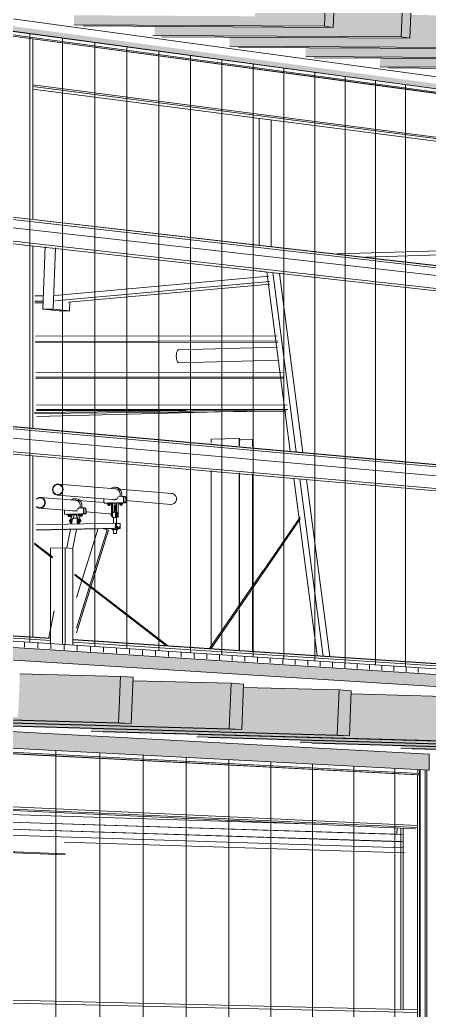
# Model space of a CAD drawing. Header units: inches. Extents: x -2804 to 58974, y -36095 to 66.
# Drawn here: x 58959.9902 to 58960.0167, y 66.0125 to 66.0765 of the extents above; entities that cross this region are included whole.
import ezdxf

# ---------------------------------------------------------------- set-up
doc = ezdxf.new("R2010")
doc.units = ezdxf.units.IN
doc.header["$MEASUREMENT"] = 0
for name, color, linetype, lineweight in [('A-GLAZ-CURT', 52, 'Continuous', 9), ('A-GLAZ-CWMG', 51, 'Continuous', 9), ('A-ROOF', 132, 'Continuous', 13), ('A-WALL', 113, 'Continuous', 13), ('A-WALL-PATT', 111, 'Continuous', 13), ('I-WALL', 2, 'Continuous', 13), ('L-SITE-WALL', 31, 'Continuous', 13), ('Q-SPCQ', 91, 'Continuous', 9), ('S-BEAM', 12, 'Continuous', 9), ('S-COLS', 52, 'Continuous', 9)]:
    doc.layers.add(name, color=color, linetype=linetype, lineweight=lineweight)

# ---------------------------------------------------------------- blocks, each defined once
blk = doc.blocks.new('FP_51-Looking North East Copy 1')
at = {"layer": 'A-WALL-PATT', "lineweight": 9}
for p, q in [((31214.069317, 66.022596), (31214.059123, 66.023011)), ((31214.069317, 66.022526), (31214.064402, 66.022726))]:
    blk.add_line(p, q, dxfattribs=at)
blk = doc.blocks.new('FP_69-Looking North East Copy 1')
at = {"layer": 'A-WALL-PATT', "lineweight": 9}
for p, q in [((31214.067041, 66.036274), (31214.067041, 66.075655)), ((31214.06915, 66.036137), (31214.06915, 66.075369)), ((31214.071242, 66.036001), (31214.071242, 66.075085)), ((31214.073319, 66.035865), (31214.073319, 66.074803)), ((31214.07538, 66.035731), (31214.07538, 66.074523)), ((31214.077426, 66.035598), (31214.077426, 66.074246)), ((31214.079457, 66.035466), (31214.079457, 66.07397)), ((31214.081473, 66.035335), (31214.081473, 66.073697)), ((31214.083474, 66.035205), (31214.083474, 66.073426)), ((31214.08546, 66.035076), (31214.08546, 66.073156)), ((31214.087432, 66.034948), (31214.087432, 66.072889)), ((31214.089389, 66.03482), (31214.089389, 66.072623)), ((31214.091332, 66.034694), (31214.091332, 66.07236))]:
    blk.add_line(p, q, dxfattribs=at)
blk = doc.blocks.new('FP_70-Looking North East Copy 1')
at = {"layer": 'A-WALL-PATT', "lineweight": 9}
for p, q in [((31214.068715, 65.975353), (31214.068715, 66.029277)), ((31214.071555, 65.975478), (31214.071555, 66.029127)), ((31214.074366, 65.975603), (31214.074366, 66.028979)), ((31214.077148, 65.975726), (31214.077148, 66.028832)), ((31214.079903, 65.975848), (31214.079903, 66.028687)), ((31214.08263, 65.975969), (31214.08263, 66.028544)), ((31214.08533, 65.976089), (31214.08533, 66.028402)), ((31214.088003, 65.976208), (31214.088003, 66.028261)), ((31214.090649, 65.976325), (31214.090649, 66.028122))]:
    blk.add_line(p, q, dxfattribs=at)
blk = doc.blocks.new('FP_93-Looking North East Copy 1')
at = {"layer": 'A-WALL-PATT', "lineweight": 9}
for p, q in [((31214.066682, 66.035966), (31214.066682, 66.036297)), ((31214.067542, 66.035911), (31214.067542, 66.036241)), ((31214.068399, 66.035856), (31214.068399, 66.036185)), ((31214.069254, 66.0358), (31214.069254, 66.03613)), ((31214.070106, 66.035746), (31214.070106, 66.036074)), ((31214.070955, 66.035691), (31214.070955, 66.036019)), ((31214.071802, 66.035636), (31214.071802, 66.035964)), ((31214.072646, 66.035582), (31214.072646, 66.035909)), ((31214.073488, 66.035528), (31214.073488, 66.035854)), ((31214.074327, 66.035473), (31214.074327, 66.0358)), ((31214.075164, 66.03542), (31214.075164, 66.035745)), ((31214.075998, 66.035366), (31214.075998, 66.035691)), ((31214.07683, 66.035312), (31214.07683, 66.035637)), ((31214.077659, 66.035259), (31214.077659, 66.035583)), ((31214.078485, 66.035205), (31214.078485, 66.035529)), ((31214.079309, 66.035152), (31214.079309, 66.035476)), ((31214.080131, 66.035099), (31214.080131, 66.035422)), ((31214.08095, 66.035047), (31214.08095, 66.035369)), ((31214.081767, 66.034994), (31214.081767, 66.035316)), ((31214.082581, 66.034942), (31214.082581, 66.035263)), ((31214.083392, 66.034889), (31214.083392, 66.03521)), ((31214.084202, 66.034837), (31214.084202, 66.035158)), ((31214.085009, 66.034785), (31214.085009, 66.035105)), ((31214.085813, 66.034733), (31214.085813, 66.035053)), ((31214.086615, 66.034681), (31214.086615, 66.035001)), ((31214.087415, 66.03463), (31214.087415, 66.034949)), ((31214.088212, 66.034579), (31214.088212, 66.034897)), ((31214.089007, 66.034527), (31214.089007, 66.034845)), ((31214.0898, 66.034476), (31214.0898, 66.034793)), ((31214.09059, 66.034425), (31214.09059, 66.034742)), ((31214.091378, 66.034375), (31214.091378, 66.034691)), ((31214.092164, 66.034324), (31214.092164, 66.03464))]:
    blk.add_line(p, q, dxfattribs=at)

msp = doc.modelspace()

# ---------------------------------------------------------------- hatches: boundary and pattern name
at = {"layer": 'A-GLAZ-CWMG', "lineweight": 5}
for points in [[(58960.149646, 66.05412), (58960.149646, 66.054356), (58959.780062, 66.104711), (58959.780062, 66.105358), (58959.778298, 66.1056), (58959.778298, 66.104495), (58960.149216, 66.054178)], [(58960.016724, 66.028005), (58960.016724, 66.02904), (58959.959666, 66.032125), (58959.959666, 66.031009), (58960.016214, 66.028032)]]:
    msp.add_hatch(color=256, dxfattribs=at).paths.add_polyline_path(points, flags=0)
at = {"layer": 'A-ROOF', "lineweight": 5}
msp.add_hatch(color=256, dxfattribs=at).paths.add_polyline_path([(58960.105877, 66.027838), (58960.105877, 66.02848), (58959.956238, 66.038106), (58959.956238, 66.037247), (58960.103925, 66.02796)], flags=0)
at = {"layer": 'S-BEAM', "lineweight": 5}
for points in [[(58960.009942, 66.076141), (58960.010027, 66.078265), (58960.005522, 66.078285), (58960.005461, 66.076778), (58959.993739, 66.076839), (58959.993739, 66.07623), (58960.007708, 66.076153)], [(58960.014921, 66.075437), (58960.015005, 66.077542), (58960.010583, 66.077563), (58960.010523, 66.076062), (58959.99896, 66.076126), (58959.99896, 66.07553), (58960.010608, 66.075462)], [(58960.019808, 66.074746), (58960.019892, 66.076832), (58960.015551, 66.076854), (58960.015491, 66.07536), (58960.003822, 66.075428), (58960.003822, 66.074845), (58960.015576, 66.074772)], [(58960.024607, 66.074068), (58960.024691, 66.076134), (58960.020428, 66.076158), (58960.020368, 66.07467), (58960.008727, 66.074743), (58960.008727, 66.074171), (58960.020874, 66.074092)], [(58960.02932, 66.073402), (58960.029402, 66.07545), (58960.025217, 66.075474), (58960.025157, 66.073993), (58960.013545, 66.074069), (58960.013545, 66.073509), (58960.025263, 66.073429)], [(58959.996628, 66.031078), (58959.996747, 66.034072), (58959.990246, 66.034231), (58959.990135, 66.031447), (58959.973255, 66.031919), (58959.973255, 66.031734), (58959.994235, 66.031146)], [(58960.003795, 66.030675), (58960.003913, 66.033629), (58959.997581, 66.033781), (58959.997471, 66.031034), (58959.980639, 66.031497), (58959.980639, 66.031327), (58960.003, 66.030697)], [(58959.997454, 66.031032), (58959.997573, 66.034021), (58959.996747, 66.034072), (58959.996628, 66.031078), (58959.996747, 66.031072)], [(58960.0046, 66.03063), (58960.004718, 66.03358), (58960.003913, 66.033629), (58960.003795, 66.030675), (58960.003913, 66.030668)], [(58960.010778, 66.030282), (58960.010895, 66.033198), (58960.004725, 66.033348), (58960.004617, 66.030631), (58959.987836, 66.031104), (58959.987836, 66.03093), (58960.007393, 66.030377)], [(58960.017584, 66.029898), (58960.0177, 66.032778), (58960.011687, 66.032921), (58960.011579, 66.030239), (58959.994853, 66.030712), (58959.994853, 66.030543), (58960.017068, 66.029913)], [(58960.011563, 66.030238), (58960.01168, 66.03315), (58960.010895, 66.033198), (58960.010778, 66.030282), (58960.010895, 66.030275)], [(58960.024221, 66.029525), (58960.024336, 66.032368), (58960.018473, 66.032505), (58960.018366, 66.029857), (58960.001697, 66.03033), (58960.001697, 66.030165), (58960.020551, 66.029629)], [(58960.030693, 66.02916), (58960.030807, 66.031969), (58960.025089, 66.032099), (58960.024983, 66.029484), (58960.008374, 66.029957), (58960.008374, 66.029797), (58960.029318, 66.0292)], [(58960.037008, 66.028805), (58960.037121, 66.031579), (58960.031542, 66.031703), (58960.031437, 66.029121), (58960.014889, 66.029593), (58960.014889, 66.029438), (58960.034752, 66.028869)]]:
    msp.add_hatch(color=256, dxfattribs=at).paths.add_polyline_path(points, flags=0)
at = {"layer": 'S-BEAM'}
for points in [[(58960.010514, 66.07606), (58960.010599, 66.078182), (58960.010027, 66.078265), (58960.009942, 66.076141), (58960.010027, 66.076129)], [(58960.015482, 66.075357), (58960.015567, 66.07746), (58960.015005, 66.077542), (58960.014921, 66.075437), (58960.015005, 66.075425)]]:
    msp.add_hatch(color=256, dxfattribs=at).paths.add_polyline_path(points, flags=0)

# ---------------------------------------------------------------- linework, layer by layer
at = {"layer": 'A-GLAZ-CWMG'}
for p, q in [((58960.149646, 66.054692), (58959.778298, 66.1056)), ((58960.149278, 66.054002), (58959.778137, 66.104193)), ((58960.149278, 66.053951), (58959.778137, 66.104096)), ((58960.149204, 66.053949), (58959.778137, 66.104073)), ((58960.14962, 66.054119), (58959.778256, 66.104493)), ((58960.149646, 66.05412), (58959.778298, 66.104495)), ((58960.016724, 66.02904), (58959.959666, 66.032155)), ((58960.016724, 66.028005), (58959.959666, 66.031009)), ((58960.016099, 66.0278), (58959.959513, 66.030754)), ((58960.016099, 66.027708), (58959.959513, 66.030653)), ((58960.015974, 66.027707), (58959.959513, 66.030644)), ((58960.016724, 66.02904), (58960.016724, 66.028005)), ((58960.015974, 65.976713), (58960.015974, 66.027715)), ((58960.016099, 66.027708), (58960.015974, 66.027707)), ((58960.015996, 66.028043), (58960.015996, 66.027805)), ((58960.016099, 65.976395), (58960.016099, 66.028038)), ((58960.016099, 66.0278), (58960.016099, 66.027708)), ((58960.016132, 65.976397), (58960.016132, 66.028036)), ((58960.016468, 65.976412), (58960.016468, 66.028019)), ((58960.016724, 66.028005), (58960.01668, 66.028004))]:
    msp.add_line(p, q, dxfattribs=at)
at = {"layer": 'A-ROOF'}
for p, q in [((58959.956238, 66.038106), (58960.105877, 66.02848)), ((58960.105877, 66.027838), (58959.956238, 66.037247))]:
    msp.add_line(p, q, dxfattribs=at)
at = {"layer": 'A-WALL'}
msp.add_line((58960.016571, 66.028013), (58960.016571, 65.976416), dxfattribs=at)
at = {"layer": 'I-WALL'}
for p, q in [((58959.993173, 66.042386), (58959.992236, 66.042366)), ((58959.992236, 66.042366), (58959.992236, 66.036187)), ((58959.993173, 66.042386), (58959.993679, 66.042347)), ((58959.993173, 66.036126), (58959.993173, 66.042386)), ((58959.993679, 66.042347), (58959.993679, 66.036104))]:
    msp.add_line(p, q, dxfattribs=at)
at = {"layer": 'L-SITE-WALL'}
msp.add_line((58960.113263, 66.028315), (58959.937222, 66.039765), dxfattribs=at)
at = {"layer": 'Q-SPCQ'}
for p, q in [((58960.000517, 66.055201), (58960.006917, 66.055377)), ((58960.007028, 66.054529), (58960.000532, 66.054353)), ((58959.9912, 66.051152), (58960.007458, 66.051309)), ((58960.007468, 66.051234), (58959.9912, 66.051078)), ((58959.992738, 66.046519), (58960.000076, 66.045905)), ((58959.991583, 66.045655), (58959.995704, 66.045317)), ((58959.996537, 66.045489), (58959.992669, 66.045807)), ((58959.996432, 66.04621), (58959.996387, 66.04621)), ((58959.996612, 66.045691), (58959.99658, 66.045641)), ((58959.996849, 66.045724), (58959.996625, 66.045718)), ((58959.996733, 66.045751), (58959.996733, 66.045865)), ((58959.996837, 66.045866), (58959.996837, 66.045751)), ((58959.996859, 66.045723), (58959.996873, 66.045722)), ((58959.996997, 66.045711), (58959.996865, 66.045708)), ((58959.996946, 66.045384), (58959.996946, 66.045624)), ((58959.996961, 66.045623), (58959.996961, 66.045382)), ((58959.997007, 66.045711), (58959.997021, 66.04571)), ((58959.993859, 66.045469), (58959.993814, 66.045468)), ((58959.99427, 66.044989), (58959.994049, 66.044984)), ((58959.994156, 66.044995), (58959.994156, 66.045129)), ((58959.994258, 66.04513), (58959.994258, 66.044986)), ((58959.994279, 66.044989), (58959.994293, 66.044988)), ((58959.995686, 66.045561), (58959.995686, 66.045355)), ((58959.995825, 66.04528), (58959.99571, 66.04529)), ((58959.995927, 66.045283), (58959.995826, 66.04528)), ((58959.995837, 66.045288), (58959.995831, 66.045282)), ((58959.995912, 66.045288), (58959.995927, 66.045292)), ((58959.995912, 66.0452), (58959.995912, 66.045288)), ((58959.995927, 66.045204), (58959.995912, 66.0452)), ((58959.995912, 66.0452), (58959.995969, 66.045199)), ((58959.995927, 66.045292), (58959.995927, 66.045204)), ((58959.996025, 66.045206), (58959.995927, 66.045204)), ((58959.995958, 66.045138), (58959.995958, 66.045299)), ((58959.996025, 66.045293), (58959.996067, 66.045294)), ((58959.996025, 66.045294), (58959.996108, 66.045293)), ((58959.996025, 66.045294), (58959.996025, 66.045206)), ((58959.996108, 66.045204), (58959.996025, 66.045206)), ((58959.996052, 66.045199), (58959.996092, 66.0452)), ((58959.996062, 66.045307), (58959.996062, 66.045139)), ((58959.996108, 66.045293), (58959.996108, 66.045204)), ((58959.996183, 66.045288), (58959.996116, 66.045287)), ((58959.996119, 66.045283), (58959.99617, 66.045275)), ((58959.996182, 66.044528), (58959.996182, 66.0453)), ((58959.996231, 66.045302), (58959.996231, 66.044529)), ((58959.996346, 66.045292), (58959.996231, 66.045302)), ((58959.996424, 66.045294), (58959.996304, 66.045291)), ((58959.996346, 66.044682), (58959.996346, 66.045292)), ((58959.996449, 66.044534), (58959.996449, 66.045306)), ((58959.996497, 66.045308), (58959.996497, 66.044535)), ((58959.996612, 66.045298), (58959.996497, 66.045308)), ((58959.996559, 66.045616), (58959.996518, 66.045577)), ((58959.996703, 66.0453), (58959.9966, 66.045298)), ((58959.996612, 66.044525), (58959.996612, 66.045298)), ((58959.996687, 66.045306), (58959.996703, 66.04531)), ((58959.996687, 66.045306), (58959.996687, 66.045217)), ((58959.996703, 66.045221), (58959.996687, 66.045217)), ((58959.996687, 66.045217), (58959.996744, 66.045216)), ((58959.996703, 66.04531), (58959.996703, 66.045221)), ((58959.996801, 66.045223), (58959.996703, 66.045221)), ((58959.996733, 66.045156), (58959.996733, 66.045325)), ((58959.996801, 66.045312), (58959.996883, 66.04531)), ((58959.996801, 66.045312), (58959.996801, 66.045223)), ((58959.996883, 66.045222), (58959.996801, 66.045223)), ((58959.996826, 66.045217), (58959.996867, 66.045218)), ((58959.996837, 66.045313), (58959.996837, 66.045156)), ((58959.996883, 66.045222), (58959.996883, 66.04531)), ((58959.997086, 66.045309), (58959.996894, 66.045304)), ((58959.997085, 66.045347), (58959.99697, 66.045356)), ((58959.99697, 66.045318), (58959.997085, 66.045309)), ((58959.997094, 66.045612), (58959.997094, 66.045371)), ((58960.000008, 66.045203), (58959.997095, 66.045443)), ((58959.997109, 66.04537), (58959.997109, 66.045611)), ((58959.993964, 66.044759), (58959.991516, 66.044956)), ((58959.993127, 66.044828), (58959.993127, 66.044627)), ((58959.993264, 66.044554), (58959.99315, 66.044563)), ((58959.993364, 66.044556), (58959.993265, 66.044554)), ((58959.993276, 66.044561), (58959.99327, 66.044555)), ((58959.993349, 66.044561), (58959.993364, 66.044565)), ((58959.993349, 66.044474), (58959.993349, 66.044561)), ((58959.993364, 66.044478), (58959.993349, 66.044474)), ((58959.993349, 66.044474), (58959.993405, 66.044473)), ((58959.993364, 66.044565), (58959.993364, 66.044478)), ((58959.99346, 66.04448), (58959.993364, 66.044478)), ((58959.993394, 66.044414), (58959.993394, 66.04455)), ((58959.99346, 66.044567), (58959.993541, 66.044566)), ((58959.99346, 66.044567), (58959.99346, 66.04448)), ((58959.993541, 66.044479), (58959.99346, 66.04448)), ((58959.993486, 66.044474), (58959.993526, 66.044475)), ((58959.993496, 66.04455), (58959.993496, 66.044415)), ((58959.993603, 66.044525), (58959.993538, 66.044336)), ((58959.993541, 66.044566), (58959.993541, 66.044479)), ((58959.99367, 66.044563), (58959.99355, 66.04456)), ((58959.993571, 66.044324), (58959.993637, 66.044513)), ((58959.993849, 66.044579), (58959.99367, 66.044575)), ((58959.99367, 66.044538), (58959.993849, 66.044542)), ((58959.993769, 66.044502), (58959.993704, 66.044313)), ((58959.993735, 66.044514), (58959.993743, 66.044531)), ((58959.993917, 66.04453), (58959.993803, 66.044527)), ((58959.994126, 66.044573), (58959.993849, 66.044567)), ((58959.993849, 66.044566), (58959.993982, 66.044569)), ((58959.993856, 66.044579), (58959.993988, 66.044569)), ((58959.993883, 66.044518), (58959.993948, 66.044332)), ((58959.993982, 66.044345), (58959.993916, 66.044532)), ((58959.993982, 66.044531), (58959.993934, 66.04453)), ((58959.993985, 66.044884), (58959.993944, 66.044845)), ((58959.994036, 66.044957), (58959.994005, 66.044908)), ((58959.994049, 66.044521), (58959.994114, 66.044335)), ((58959.994111, 66.044578), (58959.994126, 66.044582)), ((58959.994111, 66.044578), (58959.994111, 66.044491)), ((58959.994126, 66.044495), (58959.994111, 66.044491)), ((58959.994111, 66.044491), (58959.994167, 66.04449)), ((58959.994126, 66.044582), (58959.994126, 66.044495)), ((58959.994222, 66.044497), (58959.994126, 66.044495)), ((58959.994156, 66.044431), (58959.994156, 66.044597)), ((58959.994222, 66.044584), (58959.994303, 66.044583)), ((58959.994222, 66.044584), (58959.994222, 66.044497)), ((58959.994303, 66.044495), (58959.994222, 66.044497)), ((58959.994247, 66.044491), (58959.994288, 66.044492)), ((58959.994258, 66.044586), (58959.994258, 66.044431)), ((58959.994416, 66.044977), (58959.994284, 66.044974)), ((58959.994303, 66.044495), (58959.994303, 66.044583)), ((58959.994503, 66.044581), (58959.994312, 66.044577)), ((58959.994365, 66.044655), (58959.994365, 66.044892)), ((58959.994379, 66.04489), (58959.994379, 66.044654)), ((58959.994502, 66.044619), (58959.994389, 66.044628)), ((58959.994389, 66.04459), (58959.994502, 66.044581)), ((58959.994425, 66.044977), (58959.994439, 66.044976)), ((58959.994511, 66.04488), (58959.994511, 66.044643)), ((58959.996051, 66.04459), (58959.994512, 66.044714)), ((58959.994525, 66.044642), (58959.994525, 66.044879)), ((58959.996241, 66.044472), (58959.996168, 66.044471)), ((58959.996231, 66.044529), (58959.996233, 66.044489)), ((58959.99629, 66.044372), (58959.996242, 66.044371)), ((58959.996305, 66.044702), (58959.996486, 66.044706)), ((58959.996307, 66.043986), (58959.996307, 66.044339)), ((58959.996555, 66.044479), (58959.996422, 66.044476)), ((58959.99647, 66.044352), (58959.996485, 66.044345)), ((58959.996489, 66.04434), (58959.996483, 66.044338)), ((58959.996489, 66.04434), (58959.996489, 66.043803)), ((58959.996557, 66.044378), (58959.996508, 66.044377)), ((58959.996516, 66.04458), (58959.996554, 66.044581)), ((58959.996536, 66.044545), (58959.996536, 66.044532)), ((58959.996556, 66.044564), (58959.996549, 66.044609)), ((58959.996553, 66.044619), (58959.996578, 66.044619)), ((58959.996555, 66.044619), (58959.996563, 66.044615)), ((58959.99658, 66.044442), (58959.996556, 66.044441)), ((58959.996558, 66.044517), (58959.996557, 66.044549)), ((58959.996564, 66.044696), (58959.996564, 66.044561)), ((58960.005996, 66.040928), (58960.00837, 66.044373)), ((58959.991302, 66.043876), (58959.996439, 66.043989)), ((58959.99348, 66.044178), (58959.993534, 66.044179)), ((58959.993632, 66.044082), (58959.993481, 66.044078)), ((58959.993483, 66.044182), (58959.993516, 66.04423)), ((58959.993483, 66.044182), (58959.993534, 66.044183)), ((58959.993483, 66.044081), (58959.993483, 66.044182)), ((58959.993483, 66.044081), (58959.993567, 66.044083)), ((58959.993516, 66.044028), (58959.993483, 66.044081)), ((58959.9936, 66.04403), (58959.993516, 66.044028)), ((58959.993534, 66.04431), (58959.993534, 66.044136)), ((58959.993567, 66.044137), (58959.993567, 66.044083)), ((58959.993567, 66.044083), (58959.9936, 66.04403)), ((58959.993569, 66.044137), (58959.993569, 66.044311)), ((58959.993571, 66.044077), (58959.99362, 66.044078)), ((58959.993581, 66.04418), (58959.993635, 66.044182)), ((58959.993589, 66.043928), (58959.993655, 66.044259)), ((58959.993633, 66.044179), (58959.9936, 66.044232)), ((58959.99395, 66.044319), (58959.99395, 66.044145)), ((58959.994172, 66.044094), (58959.993956, 66.044089)), ((58959.994032, 66.04419), (58959.993981, 66.043936)), ((58959.993986, 66.04432), (58959.993985, 66.044333)), ((58959.993986, 66.044146), (58959.993986, 66.04432)), ((58959.994019, 66.044194), (58959.994052, 66.044242)), ((58959.994019, 66.044194), (58959.994102, 66.044196)), ((58959.994019, 66.044093), (58959.994019, 66.044194)), ((58959.994019, 66.044093), (58959.994102, 66.044095)), ((58959.994052, 66.04404), (58959.994019, 66.044093)), ((58959.994055, 66.043966), (58959.994019, 66.043965)), ((58959.994022, 66.044229), (58959.994033, 66.044205)), ((58959.994023, 66.04419), (58959.99417, 66.044193)), ((58959.994052, 66.044242), (58959.994136, 66.044243)), ((58959.994052, 66.044242), (58959.994081, 66.044195)), ((58959.994136, 66.044042), (58959.994052, 66.04404)), ((58959.994083, 66.044203), (58959.994083, 66.044249)), ((58959.994136, 66.044243), (58959.994102, 66.044196)), ((58959.994102, 66.044196), (58959.994102, 66.044095)), ((58959.994102, 66.044095), (58959.994136, 66.044042)), ((58959.994107, 66.044088), (58959.994169, 66.04409)), ((58959.994118, 66.044309), (58959.994118, 66.044186)), ((58959.994169, 66.04419), (58959.994136, 66.044243)), ((58959.994136, 66.044042), (58959.994169, 66.04409)), ((58959.994169, 66.04409), (58959.994169, 66.04419)), ((58959.996316, 66.044335), (58959.99631, 66.044334)), ((58959.996447, 66.043989), (58959.996439, 66.043989)), ((58959.996439, 66.043989), (58959.996439, 66.043669)), ((58959.996467, 66.043751), (58959.996454, 66.043973)), ((58959.996463, 66.043783), (58959.996511, 66.043783)), ((58959.996479, 66.04396), (58959.996737, 66.043965)), ((58959.996492, 66.044339), (58959.996485, 66.044338)), ((58959.996697, 66.043685), (58959.996488, 66.043702)), ((58959.996511, 66.043783), (58959.996577, 66.043778)), ((58959.996511, 66.043783), (58959.996511, 66.043696)), ((58959.996577, 66.043778), (58959.996577, 66.043694)), ((58959.99673, 66.043951), (58959.996718, 66.043732)), ((58959.996745, 66.043645), (58959.996745, 66.043965)), ((58960.008385, 66.04426), (58960.006087, 66.040926)), ((58959.996439, 66.043669), (58959.991302, 66.043557)), ((58959.991303, 66.043526), (58959.995293, 66.043613)), ((58959.993286, 66.042418), (58959.993518, 66.043578)), ((58959.993911, 66.043586), (58959.993673, 66.0424)), ((58959.995303, 66.043644), (58959.993901, 66.039177)), ((58959.995899, 66.043549), (58959.993901, 66.037185)), ((58959.993901, 66.036894), (58959.995987, 66.04354)), ((58959.995613, 66.043637), (58959.995899, 66.043549)), ((58959.995987, 66.04354), (58959.995702, 66.043627)), ((58959.995741, 66.043623), (58959.99622, 66.043633)), ((58959.995899, 66.043549), (58959.995987, 66.04354)), ((58959.99622, 66.043652), (58959.996332, 66.043658)), ((58959.99622, 66.043652), (58959.99622, 66.043563)), ((58959.996332, 66.043569), (58959.99622, 66.043563)), ((58959.99622, 66.043563), (58959.996286, 66.043558)), ((58959.996307, 66.04331), (58959.996307, 66.043666)), ((58959.996332, 66.043658), (58959.996511, 66.043658)), ((58959.996332, 66.043569), (58959.996332, 66.043658)), ((58959.996511, 66.04357), (58959.996332, 66.043569)), ((58959.996439, 66.043669), (58959.996745, 66.043645)), ((58959.996489, 66.043312), (58959.996483, 66.043312)), ((58959.996489, 66.043554), (58959.996489, 66.043311)), ((58959.996501, 66.04356), (58959.996577, 66.043564)), ((58959.996511, 66.043658), (58959.996511, 66.04357)), ((58959.996577, 66.043564), (58959.996511, 66.04357)), ((58959.996577, 66.043653), (58959.996577, 66.043564)), ((58959.996577, 66.043641), (58959.996745, 66.043645)), ((58959.9912, 66.042695), (58959.992354, 66.041806)), ((58959.992354, 66.041729), (58959.9912, 66.042619)), ((58959.993797, 66.040693), (58959.999794, 66.03607)), ((58959.999686, 66.036077), (58959.993797, 66.040617)), ((58960.002523, 66.03589), (58960.005994, 66.040926)), ((58960.006086, 66.040925), (58960.002612, 66.035884)), ((58959.992118, 66.036598), (58959.992464, 66.038322))]:
    msp.add_line(p, q, dxfattribs=at)
for points in [[(58960.000366, 66.054793, 0), (58960.000372, 66.054902, 0), (58960.000388, 66.055003, 0), (58960.000413, 66.055088, 0), (58960.000446, 66.055152, 0), (58960.000484, 66.055191, 0), (58960.000525, 66.055201, 0)], [(58960.000532, 66.054353, 0), (58960.000525, 66.054353, 0), (58960.000484, 66.054372, 0), (58960.000446, 66.054418, 0), (58960.000413, 66.054489, 0), (58960.000388, 66.054579, 0), (58960.000372, 66.054683, 0), (58960.000366, 66.054793, 0)], [(58959.993044, 66.046171, 0), (58959.993033, 66.046263, 0), (58959.992999, 66.046349, 0), (58959.992944, 66.046422, 0), (58959.992874, 66.046477, 0), (58959.992792, 66.04651, 0), (58959.992703, 66.04652, 0), (58959.992615, 66.046506, 0), (58959.992533, 66.046469, 0), (58959.992462, 66.04641, 0), (58959.992408, 66.046335, 0), (58959.992374, 66.046248, 0), (58959.992363, 66.046156, 0)], [(58959.992387, 66.046156, 0), (58959.992398, 66.046242, 0), (58959.992429, 66.046323, 0), (58959.99248, 66.046393, 0), (58959.992545, 66.046447, 0), (58959.992621, 66.046482, 0), (58959.992703, 66.046495, 0), (58959.992785, 66.046486, 0), (58959.992862, 66.046454, 0), (58959.992927, 66.046403, 0), (58959.992978, 66.046336, 0), (58959.993009, 66.046256, 0), (58959.99302, 66.046171, 0)], [(58959.996442, 66.046311, 0), (58959.996368, 66.046311, 0), (58959.996295, 66.046298, 0), (58959.996225, 66.046273, 0), (58959.996159, 66.046235, 0)], [(58959.996837, 66.045866, 0), (58959.996831, 66.045945, 0), (58959.996811, 66.04602, 0), (58959.996779, 66.046091, 0), (58959.996736, 66.046154, 0), (58959.996684, 66.046209, 0), (58959.996623, 66.046253, 0), (58959.996557, 66.046285, 0), (58959.996495, 66.046303, 0), (58959.996442, 66.046311, 0)], [(58959.991884, 66.045313, 0), (58959.991873, 66.045404, 0), (58959.991839, 66.045487, 0), (58959.991786, 66.045559, 0), (58959.991717, 66.045613, 0), (58959.991636, 66.045646, 0), (58959.99155, 66.045656, 0), (58959.991463, 66.045642, 0), (58959.991382, 66.045605, 0), (58959.991313, 66.045548, 0)], [(58959.99133, 66.045531, 0), (58959.991394, 66.045584, 0), (58959.991469, 66.045618, 0), (58959.99155, 66.045631, 0), (58959.99163, 66.045622, 0), (58959.991705, 66.045591, 0), (58959.991769, 66.045541, 0), (58959.991819, 66.045474, 0), (58959.99185, 66.045397, 0), (58959.99186, 66.045313, 0)], [(58959.992363, 66.046156, 0), (58959.992374, 66.046063, 0), (58959.992408, 66.045978, 0), (58959.992462, 66.045905, 0), (58959.992533, 66.04585, 0), (58959.992615, 66.045817, 0), (58959.992703, 66.045806, 0), (58959.992792, 66.045821, 0), (58959.992874, 66.045858, 0), (58959.992944, 66.045916, 0), (58959.992999, 66.045992, 0), (58959.993033, 66.046079, 0), (58959.993044, 66.046171, 0)], [(58959.992621, 66.045841, 0), (58959.992545, 66.045873, 0), (58959.99248, 66.045924, 0), (58959.992429, 66.045991, 0), (58959.992398, 66.046071, 0), (58959.992387, 66.046156, 0)], [(58959.99302, 66.046171, 0), (58959.993009, 66.046085, 0), (58959.992978, 66.046004, 0), (58959.992927, 66.045934, 0), (58959.992862, 66.04588, 0), (58959.992785, 66.045845, 0), (58959.992703, 66.045832, 0), (58959.992672, 66.045833, 0)], [(58959.996733, 66.045865, 0), (58959.996726, 66.045935, 0), (58959.996707, 66.046001, 0), (58959.996675, 66.046062, 0), (58959.996634, 66.046114, 0), (58959.996583, 66.046156, 0), (58959.996527, 66.046187, 0), (58959.996476, 66.046203, 0), (58959.996432, 66.04621, 0)], [(58959.996946, 66.045624, 0), (58959.996943, 66.045651, 0), (58959.996933, 66.045675, 0), (58959.996918, 66.045695, 0), (58959.996898, 66.045711, 0), (58959.996874, 66.045721, 0), (58959.996849, 66.045724, 0)], [(58959.996864, 66.045722, 0), (58959.996889, 66.045719, 0), (58959.996912, 66.04571, 0), (58959.996932, 66.045694, 0), (58959.996948, 66.045674, 0), (58959.996957, 66.045649, 0), (58959.996961, 66.045623, 0)], [(58959.997094, 66.045612, 0), (58959.997091, 66.045638, 0), (58959.997081, 66.045663, 0), (58959.997066, 66.045683, 0), (58959.997046, 66.045699, 0), (58959.997022, 66.045708, 0), (58959.996997, 66.045711, 0)], [(58959.997012, 66.04571, 0), (58959.997037, 66.045707, 0), (58959.99706, 66.045698, 0), (58959.99708, 66.045682, 0), (58959.997096, 66.045661, 0), (58959.997105, 66.045637, 0), (58959.997109, 66.045611, 0)], [(58960.000042, 66.045906, 0), (58960.00013, 66.045896, 0), (58960.000211, 66.045863, 0), (58960.000281, 66.045809, 0), (58960.000335, 66.045737, 0), (58960.000369, 66.045653, 0), (58960.00038, 66.045562, 0)], [(58959.991313, 66.045053, 0), (58959.991382, 66.044998, 0), (58959.991463, 66.044965, 0), (58959.99155, 66.044955, 0), (58959.991636, 66.044969, 0), (58959.991717, 66.045006, 0), (58959.991786, 66.045063, 0), (58959.991839, 66.045137, 0), (58959.991873, 66.045222, 0), (58959.991884, 66.045313, 0)], [(58959.991469, 66.04499, 0), (58959.991394, 66.04502, 0), (58959.99133, 66.045071, 0)], [(58959.99186, 66.045313, 0), (58959.99185, 66.045228, 0), (58959.991819, 66.045149, 0), (58959.991769, 66.045081, 0), (58959.991705, 66.045027, 0), (58959.99163, 66.044993, 0), (58959.99155, 66.04498, 0), (58959.991519, 66.044981, 0)], [(58959.993869, 66.045568, 0), (58959.993796, 66.045568, 0), (58959.993725, 66.045555, 0), (58959.993656, 66.045529, 0), (58959.993591, 66.045492, 0)], [(58959.994156, 66.045129, 0), (58959.994149, 66.045197, 0), (58959.99413, 66.045263, 0), (58959.994099, 66.045323, 0), (58959.994058, 66.045374, 0), (58959.994009, 66.045415, 0), (58959.993953, 66.045446, 0), (58959.993903, 66.045462, 0), (58959.993859, 66.045469, 0)], [(58959.994258, 66.04513, 0), (58959.994252, 66.045207, 0), (58959.994232, 66.045282, 0), (58959.994201, 66.045351, 0), (58959.994159, 66.045413, 0), (58959.994107, 66.045467, 0), (58959.994048, 66.04551, 0), (58959.993982, 66.045542, 0), (58959.993921, 66.04556, 0), (58959.993869, 66.045568, 0)], [(58959.994365, 66.044892, 0), (58959.994362, 66.044917, 0), (58959.994352, 66.044941, 0), (58959.994337, 66.044962, 0), (58959.994317, 66.044977, 0), (58959.994294, 66.044986, 0), (58959.99427, 66.044989, 0)], [(58959.994284, 66.044988, 0), (58959.994309, 66.044985, 0), (58959.994331, 66.044976, 0), (58959.994351, 66.04496, 0), (58959.994366, 66.04494, 0), (58959.994376, 66.044916, 0), (58959.994379, 66.04489, 0)], [(58959.99571, 66.04529, 0), (58959.995704, 66.045292, 0), (58959.995698, 66.045299, 0), (58959.995693, 66.04531, 0), (58959.995689, 66.045323, 0), (58959.995687, 66.045339, 0), (58959.995686, 66.045355, 0)], [(58959.99592, 66.045287, 0), (58959.995907, 66.045287, 0), (58959.995896, 66.045287, 0), (58959.995889, 66.045288, 0), (58959.995885, 66.045288, 0), (58959.995885, 66.045289, 0), (58959.995889, 66.045289, 0), (58959.995897, 66.04529, 0), (58959.995908, 66.04529, 0), (58959.995922, 66.045291, 0)], [(58959.996058, 66.04514, 0), (58959.996051, 66.04514, 0), (58959.996042, 66.04514, 0), (58959.99603, 66.04514, 0), (58959.996017, 66.04514, 0), (58959.996004, 66.04514, 0), (58959.995991, 66.04514, 0), (58959.995979, 66.04514, 0), (58959.995969, 66.045139, 0), (58959.995962, 66.045139, 0), (58959.995958, 66.045138, 0), (58959.995958, 66.045138, 0), (58959.995961, 66.045137, 0)], [(58959.996061, 66.045139, 0), (58959.996061, 66.045139, 0), (58959.996058, 66.04514, 0)], [(58959.996067, 66.045294, 0), (58959.996082, 66.045294, 0), (58959.996097, 66.045294, 0), (58959.996112, 66.045294, 0), (58959.996125, 66.045294, 0), (58959.996135, 66.045294, 0), (58959.996143, 66.045294, 0), (58959.996147, 66.045293, 0), (58959.996146, 66.045293, 0), (58959.996142, 66.045292, 0), (58959.996134, 66.045291, 0), (58959.996123, 66.045291, 0), (58959.99611, 66.045291, 0)], [(58959.996477, 66.045549, 0), (58959.996442, 66.045532, 0), (58959.996359, 66.045507, 0), (58959.996273, 66.045505, 0), (58959.996229, 66.045513, 0)], [(58959.996372, 66.045117, 0), (58959.996405, 66.045034, 0), (58959.996416, 66.044944, 0)], [(58959.996698, 66.045304, 0), (58959.996683, 66.045304, 0), (58959.99667, 66.045304, 0), (58959.996659, 66.045305, 0), (58959.996652, 66.045305, 0), (58959.996648, 66.045306, 0), (58959.996648, 66.045306, 0), (58959.996653, 66.045307, 0), (58959.99666, 66.045307, 0), (58959.996671, 66.045308, 0), (58959.996685, 66.045308, 0)], [(58959.996834, 66.045157, 0), (58959.996827, 66.045157, 0), (58959.996817, 66.045158, 0), (58959.996806, 66.045158, 0), (58959.996793, 66.045158, 0), (58959.996779, 66.045158, 0), (58959.996766, 66.045158, 0), (58959.996754, 66.045157, 0), (58959.996744, 66.045157, 0), (58959.996737, 66.045156, 0), (58959.996734, 66.045156, 0), (58959.996733, 66.045155, 0), (58959.996737, 66.045155, 0)], [(58959.99683, 66.045311, 0), (58959.996845, 66.045312, 0), (58959.99686, 66.045312, 0), (58959.996875, 66.045312, 0), (58959.996888, 66.045312, 0), (58959.996899, 66.045311, 0), (58959.996906, 66.045311, 0), (58959.99691, 66.04531, 0), (58959.99691, 66.04531, 0), (58959.996905, 66.045309, 0), (58959.996898, 66.045309, 0), (58959.996887, 66.045308, 0)], [(58959.996837, 66.045156, 0), (58959.996837, 66.045157, 0), (58959.996834, 66.045157, 0)], [(58959.996946, 66.045384, 0), (58959.996947, 66.045367, 0), (58959.99695, 66.045352, 0), (58959.996953, 66.045338, 0), (58959.996958, 66.045328, 0), (58959.996964, 66.045321, 0), (58959.99697, 66.045318, 0)], [(58959.99697, 66.045356, 0), (58959.996968, 66.045357, 0), (58959.996965, 66.04536, 0), (58959.996963, 66.045364, 0), (58959.996962, 66.04537, 0), (58959.996961, 66.045376, 0), (58959.996961, 66.045382, 0)], [(58959.997094, 66.045371, 0), (58959.997094, 66.045365, 0), (58959.997093, 66.045359, 0), (58959.997092, 66.045354, 0), (58959.99709, 66.04535, 0), (58959.997087, 66.045348, 0), (58959.997085, 66.045347, 0)], [(58959.997091, 66.045311, 0), (58959.997097, 66.045316, 0), (58959.997102, 66.045326, 0), (58959.997105, 66.045339, 0), (58959.997108, 66.045354, 0), (58959.997109, 66.04537, 0)], [(58960.00038, 66.045562, 0), (58960.000369, 66.04547, 0), (58960.000335, 66.045384, 0), (58960.000281, 66.04531, 0), (58960.000211, 66.045253, 0), (58960.00013, 66.045216, 0), (58960.000042, 66.045202, 0), (58960.000009, 66.045203, 0)], [(58959.99315, 66.044563, 0), (58959.993144, 66.044565, 0), (58959.993138, 66.044572, 0), (58959.993134, 66.044582, 0), (58959.99313, 66.044596, 0), (58959.993127, 66.044611, 0), (58959.993127, 66.044627, 0)], [(58959.993357, 66.04456, 0), (58959.993344, 66.04456, 0), (58959.993333, 66.044561, 0), (58959.993326, 66.044561, 0), (58959.993322, 66.044561, 0), (58959.993323, 66.044562, 0), (58959.993327, 66.044563, 0), (58959.993334, 66.044563, 0), (58959.993345, 66.044564, 0), (58959.993358, 66.044564, 0)], [(58959.993493, 66.044415, 0), (58959.993486, 66.044415, 0), (58959.993477, 66.044416, 0), (58959.993465, 66.044416, 0), (58959.993452, 66.044416, 0), (58959.993439, 66.044416, 0), (58959.993426, 66.044416, 0), (58959.993414, 66.044415, 0), (58959.993405, 66.044415, 0), (58959.993398, 66.044414, 0), (58959.993394, 66.044414, 0), (58959.993394, 66.044413, 0), (58959.993397, 66.044413, 0)], [(58959.993496, 66.044414, 0), (58959.993496, 66.044415, 0), (58959.993493, 66.044415, 0)], [(58959.993501, 66.044567, 0), (58959.993516, 66.044567, 0), (58959.993531, 66.044567, 0), (58959.993545, 66.044567, 0), (58959.993558, 66.044567, 0), (58959.993569, 66.044567, 0), (58959.993576, 66.044567, 0), (58959.99358, 66.044566, 0), (58959.993579, 66.044566, 0), (58959.993575, 66.044565, 0), (58959.993568, 66.044564, 0), (58959.993557, 66.044564, 0), (58959.993544, 66.044564, 0)], [(58959.99367, 66.044575, 0), (58959.993653, 66.044573, 0), (58959.993637, 66.044566, 0), (58959.993622, 66.044555, 0), (58959.993611, 66.044541, 0), (58959.993603, 66.044525, 0)], [(58959.993637, 66.044513, 0), (58959.993641, 66.044521, 0), (58959.993646, 66.044528, 0), (58959.993653, 66.044533, 0), (58959.993662, 66.044537, 0), (58959.99367, 66.044538, 0)], [(58959.993903, 66.044818, 0), (58959.99387, 66.0448, 0), (58959.993788, 66.044776, 0), (58959.993703, 66.044774, 0), (58959.993661, 66.044782, 0)], [(58959.993803, 66.044527, 0), (58959.993794, 66.044526, 0), (58959.993786, 66.044523, 0), (58959.993779, 66.044517, 0), (58959.993773, 66.04451, 0), (58959.993769, 66.044502, 0)], [(58959.993916, 66.044532, 0), (58959.993909, 66.044548, 0), (58959.993897, 66.044561, 0), (58959.993883, 66.044571, 0), (58959.993867, 66.044578, 0), (58959.993849, 66.044579, 0)], [(58959.993849, 66.044542, 0), (58959.993858, 66.044541, 0), (58959.993866, 66.044538, 0), (58959.993873, 66.044533, 0), (58959.993879, 66.044526, 0), (58959.993883, 66.044518, 0)], [(58959.993982, 66.044569, 0), (58959.993999, 66.044567, 0), (58959.994015, 66.044561, 0), (58959.994029, 66.044551, 0), (58959.994041, 66.044537, 0)], [(58959.994121, 66.044577, 0), (58959.994107, 66.044577, 0), (58959.994094, 66.044577, 0), (58959.994083, 66.044577, 0), (58959.994076, 66.044578, 0), (58959.994072, 66.044578, 0), (58959.994073, 66.044579, 0), (58959.994077, 66.044579, 0), (58959.994084, 66.04458, 0), (58959.994095, 66.04458, 0), (58959.994108, 66.044581, 0)], [(58959.994255, 66.044432, 0), (58959.994248, 66.044432, 0), (58959.994239, 66.044433, 0), (58959.994227, 66.044433, 0), (58959.994214, 66.044433, 0), (58959.994201, 66.044433, 0), (58959.994188, 66.044433, 0), (58959.994176, 66.044432, 0), (58959.994167, 66.044432, 0), (58959.99416, 66.044431, 0), (58959.994156, 66.044431, 0), (58959.994156, 66.04443, 0), (58959.994159, 66.04443, 0)], [(58959.994251, 66.044584, 0), (58959.994266, 66.044584, 0), (58959.994281, 66.044584, 0), (58959.994295, 66.044584, 0), (58959.994308, 66.044584, 0), (58959.994319, 66.044584, 0), (58959.994326, 66.044583, 0), (58959.99433, 66.044583, 0), (58959.99433, 66.044582, 0), (58959.994325, 66.044582, 0), (58959.994318, 66.044581, 0), (58959.994307, 66.044581, 0)], [(58959.994258, 66.044431, 0), (58959.994258, 66.044432, 0), (58959.994255, 66.044432, 0)], [(58959.994365, 66.044655, 0), (58959.994366, 66.044639, 0), (58959.994368, 66.044623, 0), (58959.994372, 66.04461, 0), (58959.994377, 66.0446, 0), (58959.994382, 66.044593, 0), (58959.994389, 66.04459, 0)], [(58959.994389, 66.044628, 0), (58959.994386, 66.044629, 0), (58959.994384, 66.044632, 0), (58959.994382, 66.044636, 0), (58959.99438, 66.044641, 0), (58959.994379, 66.044647, 0), (58959.994379, 66.044654, 0)], [(58959.994511, 66.04488, 0), (58959.994508, 66.044906, 0), (58959.994499, 66.044929, 0), (58959.994483, 66.04495, 0), (58959.994464, 66.044965, 0), (58959.994441, 66.044975, 0), (58959.994416, 66.044977, 0)], [(58959.99443, 66.044976, 0), (58959.994455, 66.044973, 0), (58959.994478, 66.044964, 0), (58959.994498, 66.044949, 0), (58959.994513, 66.044928, 0), (58959.994522, 66.044904, 0), (58959.994525, 66.044879, 0)], [(58959.994511, 66.044643, 0), (58959.994511, 66.044637, 0), (58959.99451, 66.044631, 0), (58959.994509, 66.044626, 0), (58959.994507, 66.044622, 0), (58959.994504, 66.044619, 0), (58959.994502, 66.044619, 0)], [(58959.994508, 66.044583, 0), (58959.994514, 66.044589, 0), (58959.994519, 66.044598, 0), (58959.994522, 66.044611, 0), (58959.994525, 66.044626, 0), (58959.994525, 66.044642, 0)], [(58959.99617, 66.044603, 0), (58959.996084, 66.044589, 0), (58959.996051, 66.04459, 0)], [(58959.996148, 66.044523, 0), (58959.996149, 66.044536, 0), (58959.996151, 66.044548, 0), (58959.996154, 66.044558, 0), (58959.996158, 66.044566, 0), (58959.996162, 66.044571, 0), (58959.996167, 66.044572, 0), (58959.996172, 66.04457, 0), (58959.996177, 66.044565, 0), (58959.996181, 66.044556, 0)], [(58959.996181, 66.044485, 0), (58959.996177, 66.044477, 0), (58959.996172, 66.044472, 0), (58959.996167, 66.044471, 0), (58959.996162, 66.044473, 0), (58959.996158, 66.044478, 0), (58959.996154, 66.044487, 0), (58959.996151, 66.044497, 0), (58959.996149, 66.04451, 0), (58959.996148, 66.044523, 0)], [(58959.996268, 66.044389, 0), (58959.996255, 66.044375, 0), (58959.99624, 66.044371, 0), (58959.996225, 66.044377, 0), (58959.996211, 66.044394, 0), (58959.996199, 66.044419, 0), (58959.99619, 66.044451, 0), (58959.996184, 66.044488, 0), (58959.996182, 66.044528, 0)], [(58959.996218, 66.044525, 0), (58959.996219, 66.04451, 0), (58959.996221, 66.044496, 0), (58959.996225, 66.044484, 0), (58959.996229, 66.044475, 0), (58959.996234, 66.044468, 0)], [(58959.996238, 66.044524, 0), (58959.99624, 66.044571, 0), (58959.996247, 66.044615, 0), (58959.996258, 66.044652, 0), (58959.996273, 66.04468, 0), (58959.996289, 66.044697, 0), (58959.996307, 66.044702, 0), (58959.996325, 66.044694, 0)], [(58959.996307, 66.044335, 0), (58959.996289, 66.044342, 0), (58959.996273, 66.044362, 0), (58959.996258, 66.044392, 0), (58959.996247, 66.044431, 0), (58959.99624, 66.044476, 0), (58959.996238, 66.044524, 0)], [(58959.996273, 66.044379, 0), (58959.996288, 66.044372, 0), (58959.996303, 66.044376, 0)], [(58959.99638, 66.044362, 0), (58959.99635, 66.044361, 0), (58959.996327, 66.044355, 0), (58959.996312, 66.044346, 0), (58959.996307, 66.044338, 0)], [(58959.996416, 66.044944, 0), (58959.996405, 66.044854, 0), (58959.996372, 66.04477, 0)], [(58959.996483, 66.044338, 0), (58959.996466, 66.044342, 0), (58959.996442, 66.044349, 0), (58959.996412, 66.044357, 0)], [(58959.996454, 66.044684, 0), (58959.99644, 66.044656, 0), (58959.996429, 66.044619, 0), (58959.996422, 66.044575, 0), (58959.99642, 66.044528, 0)], [(58959.99642, 66.044528, 0), (58959.996422, 66.04448, 0), (58959.996429, 66.044435, 0), (58959.99644, 66.044396, 0), (58959.996454, 66.044366, 0), (58959.996471, 66.044346, 0), (58959.996489, 66.044339, 0), (58959.996507, 66.044343, 0), (58959.996524, 66.04436, 0), (58959.996538, 66.044388, 0), (58959.996549, 66.044426, 0), (58959.996556, 66.044469, 0), (58959.996558, 66.044517, 0)], [(58959.996564, 66.044524, 0), (58959.996562, 66.044485, 0), (58959.996556, 66.044449, 0), (58959.996547, 66.044418, 0), (58959.996535, 66.044395, 0), (58959.996521, 66.044381, 0), (58959.996506, 66.044377, 0), (58959.996491, 66.044383, 0), (58959.996478, 66.0444, 0), (58959.996466, 66.044425, 0), (58959.996457, 66.044457, 0), (58959.996451, 66.044494, 0), (58959.996449, 66.044534, 0)], [(58959.996526, 66.044493, 0), (58959.996522, 66.044469, 0), (58959.996516, 66.044448, 0), (58959.996508, 66.044433, 0), (58959.996499, 66.044424, 0), (58959.996489, 66.044421, 0), (58959.996479, 66.044425, 0), (58959.99647, 66.044436, 0), (58959.996462, 66.044453, 0), (58959.996456, 66.044474, 0), (58959.996452, 66.044499, 0), (58959.996451, 66.044525, 0)], [(58959.996485, 66.044531, 0), (58959.996486, 66.044516, 0), (58959.996488, 66.044502, 0), (58959.996491, 66.04449, 0), (58959.996496, 66.044481, 0), (58959.996501, 66.044474, 0), (58959.996506, 66.044472, 0), (58959.996512, 66.044473, 0), (58959.996517, 66.044479, 0), (58959.996522, 66.044487, 0)], [(58959.996497, 66.044535, 0), (58959.996499, 66.044495, 0), (58959.996505, 66.044458, 0), (58959.996514, 66.044426, 0), (58959.996526, 66.044401, 0), (58959.99654, 66.044384, 0), (58959.996555, 66.044378, 0), (58959.99657, 66.044382, 0), (58959.996583, 66.044396, 0), (58959.996595, 66.044419, 0), (58959.996604, 66.04445, 0), (58959.99661, 66.044486, 0), (58959.996612, 66.044525, 0)], [(58959.996521, 66.044533, 0), (58959.996522, 66.044556, 0), (58959.996526, 66.044577, 0), (58959.996531, 66.044595, 0), (58959.996538, 66.044608, 0), (58959.996546, 66.044616, 0), (58959.996555, 66.044619, 0)], [(58959.996578, 66.044465, 0), (58959.996572, 66.044452, 0), (58959.996563, 66.044444, 0), (58959.996555, 66.044441, 0), (58959.996546, 66.044445, 0), (58959.996538, 66.044455, 0), (58959.996531, 66.044469, 0), (58959.996526, 66.044488, 0), (58959.996522, 66.04451, 0), (58959.996521, 66.044533, 0)], [(58959.996533, 66.044532, 0), (58959.996534, 66.044547, 0), (58959.996536, 66.04456, 0), (58959.99654, 66.044572, 0), (58959.996544, 66.04458, 0)], [(58959.99657, 66.044489, 0), (58959.996566, 66.04448, 0), (58959.99656, 66.044475, 0), (58959.996555, 66.044473, 0), (58959.996549, 66.044475, 0), (58959.996544, 66.044482, 0), (58959.99654, 66.044491, 0), (58959.996536, 66.044503, 0), (58959.996534, 66.044517, 0), (58959.996533, 66.044532, 0)], [(58959.996536, 66.044532, 0), (58959.996536, 66.044518, 0), (58959.996538, 66.044506, 0), (58959.996541, 66.044495, 0), (58959.996545, 66.044487, 0), (58959.99655, 66.044482, 0), (58959.996555, 66.044479, 0), (58959.99656, 66.044481, 0), (58959.996564, 66.044485, 0), (58959.996568, 66.044493, 0)], [(58959.996545, 66.044575, 0), (58959.996541, 66.044567, 0), (58959.996538, 66.044557, 0), (58959.996537, 66.044549, 0)], [(58959.996612, 66.044528, 0), (58959.996611, 66.044551, 0), (58959.996608, 66.044573, 0), (58959.996603, 66.044591, 0), (58959.996596, 66.044606, 0), (58959.996588, 66.044616, 0), (58959.996579, 66.044619, 0), (58959.99657, 66.044617, 0), (58959.996562, 66.044609, 0), (58959.996555, 66.044595, 0), (58959.99655, 66.044577, 0), (58959.996547, 66.044556, 0), (58959.996546, 66.044533, 0)], [(58959.996546, 66.044533, 0), (58959.996547, 66.04451, 0), (58959.99655, 66.044489, 0), (58959.996555, 66.04447, 0), (58959.996562, 66.044455, 0), (58959.99657, 66.044446, 0), (58959.996579, 66.044442, 0), (58959.996588, 66.044444, 0), (58959.996596, 66.044452, 0), (58959.996603, 66.044466, 0), (58959.996608, 66.044484, 0), (58959.996611, 66.044505, 0), (58959.996612, 66.044528, 0)], [(58959.996549, 66.044586, 0), (58959.996555, 66.044587, 0), (58959.99656, 66.044585, 0), (58959.996566, 66.044579, 0), (58959.99657, 66.044569, 0)], [(58959.996563, 66.044615, 0), (58959.996572, 66.044606, 0), (58959.996578, 66.044591, 0), (58959.996584, 66.044572, 0), (58959.996587, 66.04455, 0)], [(58959.993462, 66.04413, 0), (58959.993462, 66.044143, 0), (58959.993464, 66.044154, 0), (58959.993467, 66.044165, 0), (58959.993471, 66.044172, 0), (58959.993476, 66.044177, 0)], [(58959.993476, 66.04408, 0), (58959.993471, 66.044086, 0), (58959.993467, 66.044094, 0), (58959.993464, 66.044105, 0), (58959.993462, 66.044117, 0), (58959.993462, 66.04413, 0)], [(58959.993538, 66.044336, 0), (58959.993535, 66.044323, 0), (58959.993534, 66.04431, 0)], [(58959.9936, 66.043956, 0), (58959.993583, 66.043964, 0), (58959.993567, 66.043982, 0), (58959.993553, 66.044011, 0), (58959.993542, 66.044048, 0), (58959.993536, 66.044091, 0), (58959.993534, 66.044136, 0)], [(58959.993569, 66.044311, 0), (58959.99357, 66.044317, 0), (58959.993571, 66.044324, 0)], [(58959.993569, 66.044137, 0), (58959.993572, 66.044092, 0), (58959.993578, 66.044049, 0), (58959.993589, 66.044012, 0), (58959.993602, 66.043983, 0)], [(58959.993578, 66.044133, 0), (58959.993579, 66.044118, 0), (58959.993581, 66.044104, 0), (58959.993585, 66.044092, 0), (58959.993589, 66.044083, 0), (58959.993594, 66.044077, 0), (58959.9936, 66.044075, 0), (58959.993605, 66.044076, 0), (58959.99361, 66.044081, 0), (58959.993615, 66.04409, 0)], [(58959.993609, 66.044087, 0), (58959.993605, 66.044082, 0), (58959.9936, 66.044081, 0), (58959.993595, 66.044083, 0), (58959.99359, 66.044088, 0), (58959.993586, 66.044097, 0), (58959.993583, 66.044107, 0), (58959.993581, 66.044119, 0), (58959.993581, 66.044132, 0)], [(58959.993614, 66.044133, 0), (58959.993615, 66.044148, 0), (58959.993617, 66.044161, 0), (58959.99362, 66.044173, 0), (58959.993625, 66.044181, 0), (58959.99363, 66.044186, 0), (58959.993635, 66.044188, 0), (58959.993641, 66.044185, 0)], [(58959.99362, 66.044093, 0), (58959.993617, 66.044105, 0), (58959.993615, 66.044119, 0), (58959.993614, 66.044133, 0)], [(58959.993655, 66.044259, 0), (58959.993658, 66.044267, 0), (58959.993673, 66.044287, 0), (58959.9937, 66.044302, 0), (58959.993737, 66.044312, 0), (58959.993781, 66.044316, 0)], [(58959.993781, 66.044316, 0), (58959.993829, 66.044314, 0), (58959.993879, 66.044306, 0), (58959.993926, 66.044292, 0)], [(58959.993948, 66.044332, 0), (58959.99395, 66.044326, 0), (58959.99395, 66.044319, 0)], [(58959.994063, 66.044013, 0), (58959.994049, 66.043986, 0), (58959.994034, 66.04397, 0), (58959.994016, 66.043966, 0), (58959.993999, 66.043973, 0), (58959.993983, 66.043992, 0), (58959.99397, 66.04402, 0), (58959.993959, 66.044057, 0), (58959.993953, 66.0441, 0), (58959.99395, 66.044145, 0)], [(58959.993986, 66.044146, 0), (58959.993988, 66.044101, 0), (58959.993995, 66.044058, 0), (58959.994005, 66.044021, 0), (58959.994019, 66.043992, 0), (58959.994035, 66.043974, 0), (58959.994052, 66.043966, 0), (58959.994069, 66.043971, 0), (58959.994085, 66.043987, 0), (58959.994099, 66.044014, 0)], [(58959.993995, 66.044142, 0), (58959.993996, 66.044127, 0), (58959.993998, 66.044113, 0), (58959.994001, 66.044102, 0), (58959.994006, 66.044092, 0), (58959.994011, 66.044086, 0)], [(58959.994117, 66.044144, 0), (58959.994117, 66.044157, 0), (58959.994119, 66.044169, 0), (58959.994122, 66.044179, 0), (58959.994126, 66.044187, 0), (58959.994131, 66.044191, 0), (58959.994136, 66.044193, 0), (58959.99414, 66.04419, 0)], [(58959.994145, 66.044099, 0), (58959.99414, 66.044094, 0), (58959.994136, 66.044093, 0), (58959.994131, 66.044095, 0), (58959.994126, 66.0441, 0), (58959.994122, 66.044108, 0), (58959.994119, 66.044119, 0), (58959.994117, 66.044131, 0), (58959.994117, 66.044144, 0)], [(58959.99419, 66.044142, 0), (58959.994189, 66.044155, 0), (58959.994188, 66.044167, 0), (58959.994185, 66.044178, 0), (58959.994181, 66.044186, 0), (58959.994176, 66.044191, 0), (58959.994171, 66.044193, 0), (58959.994166, 66.044192, 0), (58959.994162, 66.044187, 0), (58959.994158, 66.04418, 0), (58959.994155, 66.04417, 0), (58959.994153, 66.044158, 0), (58959.994152, 66.044145, 0)], [(58959.994152, 66.044145, 0), (58959.994153, 66.044132, 0), (58959.994155, 66.04412, 0), (58959.994158, 66.044109, 0), (58959.994162, 66.044101, 0), (58959.994166, 66.044096, 0), (58959.994171, 66.044094, 0), (58959.994176, 66.044095, 0), (58959.994181, 66.0441, 0), (58959.994185, 66.044107, 0), (58959.994188, 66.044117, 0), (58959.994189, 66.044129, 0), (58959.99419, 66.044142, 0)], [(58959.996454, 66.043973, 0), (58959.996453, 66.043977, 0), (58959.996453, 66.043981, 0), (58959.996452, 66.043984, 0), (58959.99645, 66.043986, 0), (58959.996449, 66.043988, 0), (58959.996447, 66.043989, 0)], [(58959.996488, 66.043702, 0), (58959.996483, 66.043703, 0), (58959.996478, 66.043709, 0), (58959.996474, 66.043716, 0), (58959.99647, 66.043726, 0), (58959.996468, 66.043738, 0), (58959.996467, 66.043751, 0)], [(58959.996718, 66.043732, 0), (58959.996716, 66.043719, 0), (58959.996714, 66.043707, 0), (58959.99671, 66.043698, 0), (58959.996706, 66.04369, 0), (58959.996702, 66.043686, 0)], [(58959.996737, 66.043965, 0), (58959.996735, 66.043965, 0), (58959.996734, 66.043964, 0), (58959.996733, 66.043961, 0), (58959.996732, 66.043958, 0), (58959.996731, 66.043955, 0), (58959.99673, 66.043951, 0)], [(58959.996483, 66.043312, 0), (58959.996472, 66.043313, 0), (58959.996455, 66.043313, 0), (58959.996435, 66.043314, 0), (58959.996412, 66.043314, 0), (58959.996388, 66.043314, 0), (58959.996365, 66.043313, 0), (58959.996344, 66.043313, 0), (58959.996327, 66.043312, 0), (58959.996315, 66.043311, 0), (58959.996308, 66.04331, 0)]]:
    msp.add_polyline3d(points, dxfattribs=at)
at = {"layer": 'S-BEAM'}
for p, q in [((58960.010027, 66.078265), (58960.009942, 66.076141)), ((58960.010514, 66.07606), (58960.010599, 66.078182)), ((58960.015005, 66.077542), (58960.014921, 66.075437)), ((58960.015482, 66.075357), (58960.015567, 66.07746)), ((58959.993751, 66.07623), (58960.009942, 66.076141)), ((58959.994336, 66.07615), (58960.010514, 66.07606)), ((58960.009942, 66.076141), (58960.010514, 66.07606)), ((58959.991083, 66.063643), (58959.991083, 66.075311)), ((58959.998839, 66.075531), (58960.014921, 66.075437)), ((58959.999413, 66.075452), (58960.015482, 66.075357)), ((58960.014921, 66.075437), (58960.015482, 66.075357)), ((58960.003834, 66.074845), (58960.019808, 66.074746)), ((58960.004397, 66.074767), (58960.02036, 66.074668)), ((58960.008739, 66.074171), (58960.024607, 66.074068)), ((58960.009292, 66.074095), (58960.025149, 66.073991)), ((58960.013557, 66.073509), (58960.02932, 66.073402)), ((58960.0141, 66.073434), (58960.029851, 66.073326)), ((58959.991084, 66.072337), (58960.018977, 66.068718)), ((58959.991084, 66.07224), (58960.018977, 66.068625)), ((58959.991086, 66.072062), (58960.018368, 66.068536)), ((58960.005732, 66.070178), (58960.005732, 66.061979)), ((58960.006494, 66.061891), (58960.006494, 66.070079)), ((58960.146772, 66.04587), (58959.937227, 66.06979)), ((58960.146786, 66.045853), (58959.937227, 66.069768)), ((58960.146675, 66.04576), (58959.937227, 66.069607)), ((58959.937223, 66.069031), (58960.148695, 66.045154)), ((58959.937223, 66.068074), (58960.148729, 66.044523)), ((58960.14861, 66.044424), (58959.937223, 66.067901)), ((58959.991083, 66.050133), (58959.991083, 66.061921)), ((58959.991893, 66.061876), (58959.991732, 66.057835)), ((58959.992395, 66.057825), (58959.992553, 66.061802)), ((58960.018977, 66.061649), (58960.010776, 66.0614)), ((58960.012599, 66.061191), (58960.018977, 66.061384)), ((58960.006344, 66.059959), (58959.992518, 66.058719)), ((58960.005732, 66.060285), (58960.005852, 66.060288)), ((58960.006215, 66.060231), (58960.005732, 66.060285)), ((58960.006212, 66.060248), (58960.007737, 66.048641)), ((58960.008128, 66.048605), (58960.006604, 66.060204)), ((58960.007033, 66.060143), (58960.008554, 66.048567)), ((58959.992505, 66.05837), (58960.00639, 66.059613)), ((58960.006414, 66.059443), (58959.993383, 66.058278)), ((58959.991766, 66.058688), (58959.99122, 66.058686)), ((58959.99122, 66.058339), (58959.991753, 66.058341)), ((58959.99175, 66.058246), (58959.991221, 66.058245)), ((58959.991732, 66.057835), (58959.992395, 66.057825)), ((58959.992787, 66.057725), (58959.991732, 66.057835)), ((58959.993448, 66.057716), (58959.992395, 66.057825)), ((58959.99347, 66.058269), (58959.993448, 66.057716)), ((58959.993448, 66.057716), (58959.992787, 66.057725)), ((58960.00689, 66.056104), (58959.991256, 66.056077)), ((58959.991256, 66.055749), (58960.006934, 66.055774)), ((58960.006946, 66.055689), (58959.991257, 66.055665)), ((58960.130407, 66.037604), (58959.937227, 66.054975)), ((58960.130407, 66.037588), (58959.937227, 66.054952)), ((58960.130408, 66.037482), (58959.937227, 66.054796)), ((58959.937223, 66.054132), (58960.130402, 66.037027)), ((58960.007235, 66.05375), (58959.991288, 66.053741)), ((58959.991288, 66.05343), (58960.007276, 66.053437)), ((58960.007287, 66.05336), (58959.991289, 66.053355)), ((58959.937223, 66.053173), (58960.130402, 66.036371)), ((58960.130402, 66.036257), (58959.937223, 66.053005)), ((58960.007545, 66.051629), (58959.991317, 66.051638)), ((58959.991317, 66.051342), (58960.007584, 66.051332)), ((58960.001012, 66.051267), (58959.991318, 66.051274)), ((58959.991344, 66.050889), (58960.004903, 66.051234)), ((58959.991083, 66.036623), (58959.991083, 66.048337)), ((58960.007969, 66.046878), (58960.009475, 66.035418)), ((58960.009864, 66.035392), (58960.008359, 66.046844)), ((58960.008786, 66.046807), (58960.01029, 66.035364)), ((58959.992239, 66.036547), (58959.937227, 66.04016)), ((58959.992239, 66.036525), (58959.937227, 66.040136)), ((58959.992239, 66.036387), (58959.937227, 66.039985)), ((58960.03149, 66.033968), (58959.993684, 66.036452)), ((58960.03149, 66.033948), (58959.993684, 66.03643)), ((58960.031491, 66.03382), (58959.993684, 66.036293)), ((58959.990247, 66.034244), (58959.996747, 66.034072)), ((58959.996747, 66.034072), (58959.996628, 66.031078)), ((58959.997573, 66.034021), (58959.996747, 66.034072)), ((58959.997454, 66.031032), (58959.997573, 66.034021)), ((58959.997581, 66.033798), (58960.003913, 66.033629)), ((58960.003913, 66.033629), (58960.003795, 66.030675)), ((58960.004718, 66.03358), (58960.003913, 66.033629)), ((58960.0046, 66.03063), (58960.004718, 66.03358)), ((58960.004726, 66.033363), (58960.010895, 66.033198)), ((58960.010895, 66.033198), (58960.010778, 66.030282)), ((58960.01168, 66.03315), (58960.010895, 66.033198)), ((58960.011563, 66.030238), (58960.01168, 66.03315)), ((58960.011688, 66.03294), (58960.0177, 66.032778)), ((58959.996628, 66.031078), (58959.973255, 66.031734)), ((58959.997454, 66.031032), (58959.974106, 66.031687)), ((58960.003795, 66.030675), (58959.980639, 66.031327)), ((58960.0046, 66.03063), (58959.981469, 66.031281)), ((58960.010778, 66.030282), (58959.987836, 66.03093)), ((58960.011563, 66.030238), (58959.988645, 66.030885)), ((58959.996628, 66.031078), (58959.997454, 66.031032)), ((58960.015982, 66.0277), (58959.959521, 66.030637)), ((58960.017584, 66.029898), (58959.994853, 66.030543)), ((58960.018349, 66.029855), (58959.995642, 66.030499)), ((58960.003795, 66.030675), (58960.0046, 66.03063)), ((58960.010778, 66.030282), (58960.011563, 66.030238)), ((58960.024221, 66.029525), (58960.001697, 66.030165)), ((58960.024967, 66.029483), (58960.002466, 66.030123)), ((58960.030693, 66.02916), (58960.008374, 66.029797)), ((58960.031421, 66.029119), (58960.009124, 66.029756)), ((58960.037008, 66.028805), (58960.014889, 66.029438)), ((58960.037718, 66.028765), (58960.015622, 66.029397)), ((58959.978159, 66.02616), (58960.015985, 66.024425)), ((58960.015985, 66.024298), (58959.978159, 66.026024)), ((58960.015828, 66.024225), (58959.978163, 66.025938)), ((58959.978249, 66.025489), (58960.009402, 66.024519)), ((58960.014639, 66.023866), (58959.978249, 66.025007)), ((58960.014891, 66.023847), (58959.97825, 66.024997)), ((58959.978327, 66.02499), (58960.01498, 66.02384)), ((58960.01498, 66.02339), (58959.978327, 66.024548)), ((58960.014982, 66.023381), (58959.978329, 66.024539)), ((58960.015058, 66.022993), (58959.978394, 66.024158)), ((58960.015059, 66.022985), (58959.978396, 66.024151)), ((58960.014656, 66.024279), (58960.014639, 66.023866)), ((58960.014639, 66.023866), (58960.01489, 66.023855)), ((58960.015124, 66.022652), (58959.993107, 66.023356)), ((58959.959515, 66.013832), (58960.015976, 66.012506)), ((58960.015975, 66.012336), (58959.959515, 66.013644))]:
    msp.add_line(p, q, dxfattribs=at)
at = {"layer": 'S-COLS'}
for p, q in [((58960.002613, 66.049429), (58960.004426, 66.049474)), ((58960.004426, 66.049474), (58960.004456, 66.049471)), ((58960.004426, 66.049474), (58960.004426, 66.048997)), ((58960.004456, 66.049471), (58960.004456, 66.048994)), ((58960.002613, 66.049429), (58960.002613, 66.04916)), ((58960.004466, 66.049376), (58960.004535, 66.049377)), ((58960.004535, 66.049377), (58960.005289, 66.049395)), ((58960.005289, 66.049395), (58960.005319, 66.049392)), ((58960.005289, 66.049395), (58960.005289, 66.048919)), ((58960.005319, 66.049392), (58960.005319, 66.048916)), ((58960.002613, 66.047399), (58960.002613, 66.035912)), ((58960.004426, 66.047241), (58960.004426, 66.038443)), ((58960.004456, 66.047239), (58960.004456, 66.038487)), ((58960.005289, 66.047166), (58960.005289, 66.039695)), ((58960.005319, 66.047164), (58960.005319, 66.040979)), ((58960.005319, 66.040947), (58960.005319, 66.039739)), ((58960.005289, 66.039582), (58960.005289, 66.035736)), ((58960.005319, 66.039626), (58960.005319, 66.035734)), ((58960.004426, 66.03833), (58960.004426, 66.035793)), ((58960.004456, 66.038374), (58960.004456, 66.035791)), ((58960.014889, 66.024243), (58960.014889, 66.012533)), ((58960.01504, 66.024245), (58960.01504, 66.012529))]:
    msp.add_line(p, q, dxfattribs=at)

# ---------------------------------------------------------------- block references
at = {"layer": 'A-GLAZ-CURT'}
for name in ['FP_69-Looking North East Copy 1', 'FP_70-Looking North East Copy 1']:
    msp.add_blockref(name, (27745.923856, 0), dxfattribs=at)
at = {"layer": 'L-SITE-WALL', "lineweight": 9}
for name in ['FP_93-Looking North East Copy 1', 'FP_51-Looking North East Copy 1']:
    msp.add_blockref(name, (27745.923856, 0), dxfattribs=at)

doc.saveas('drawing.dxf')
